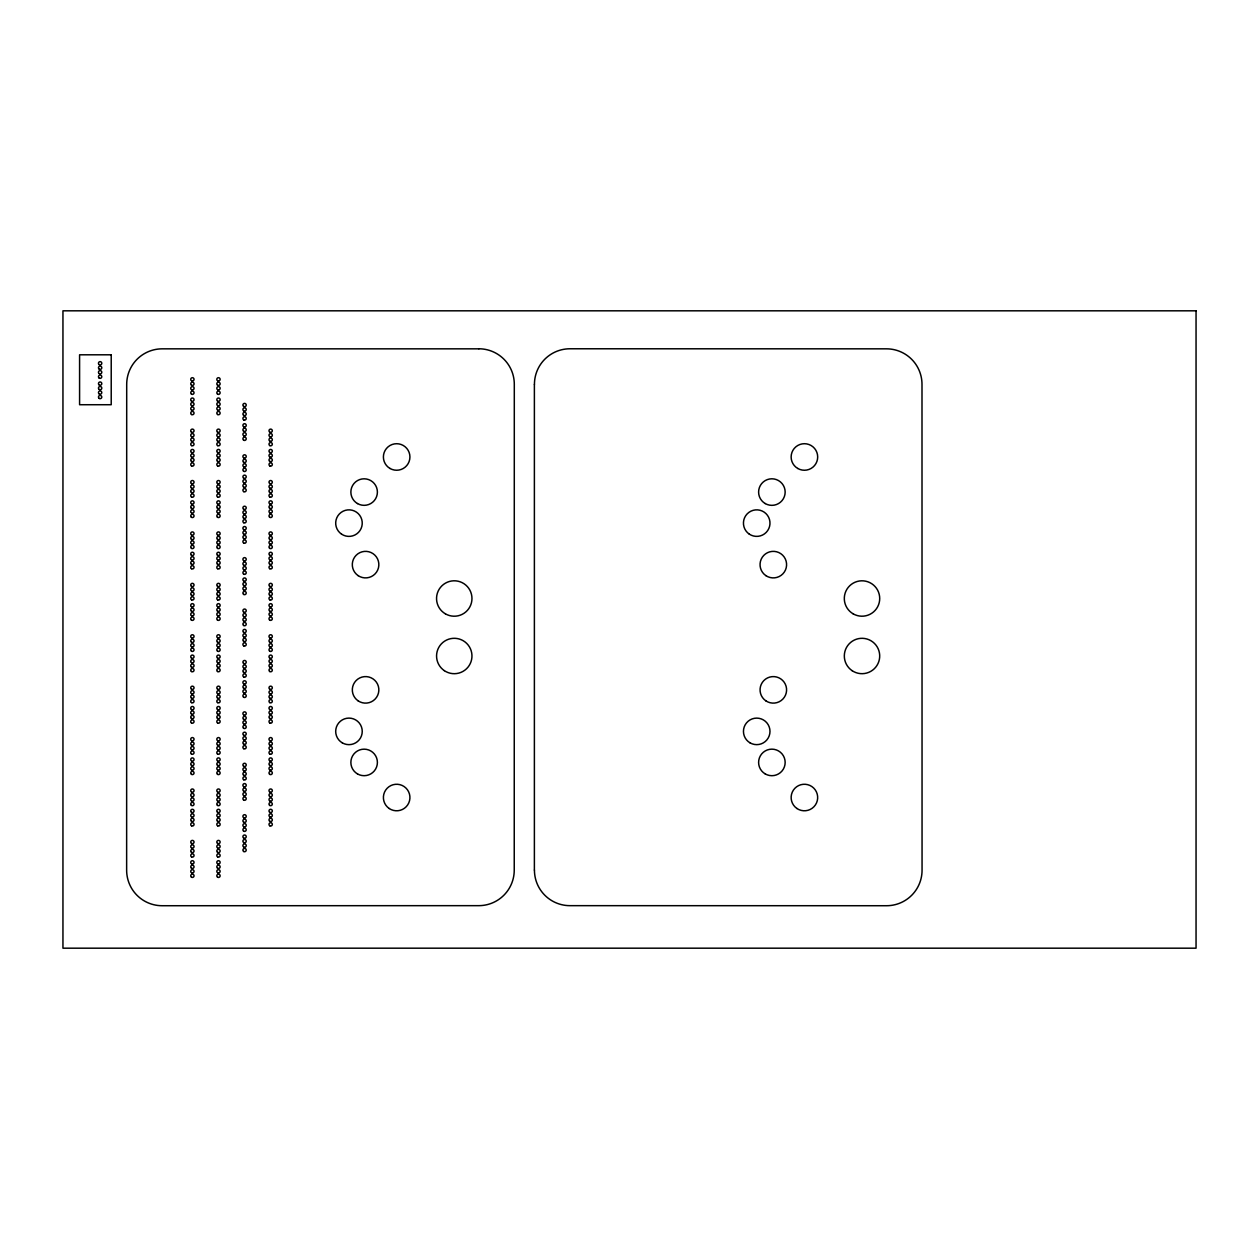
<?xml version="1.0" encoding="UTF-8"?>
<svg xmlns="http://www.w3.org/2000/svg" width="1259" height="1259" viewBox="0 0 1259 1259"><rect width="100%" height="100%" fill="white"/><g stroke="black" fill="none" stroke-linecap="round" stroke-linejoin="round"><path stroke-width="1.5" d="M534.383 384.436L534.383 870.063M534.446 384.436A35.504 35.504 0 0 1 569.792 348.774L886.651 348.837A35.504 35.504 0 0 1 921.997 384.436L922.06 870.063A35.504 35.504 0 0 1 886.651 905.725L569.792 905.662A35.504 35.504 0 0 1 534.446 870.063M1196.05 310.816L62.95 310.816L62.95 948.184L1196.05 948.184L1196.05 310.816M478.892 348.837L162.049 348.837A35.504 35.504 0 0 0 126.703 384.436L126.64 870.063A35.504 35.504 0 0 0 162.049 905.725L478.892 905.662A35.504 35.504 0 0 0 514.239 870.063L514.302 384.436A35.504 35.504 0 0 0 478.892 348.774M111.217 354.802L79.585 354.802L79.585 404.721L111.217 404.721L111.217 354.802M796.963 808.514A13.282 13.282 0 0 0 817.642 798.474A13.282 13.282 0 0 0 798.599 785.585A13.282 13.282 0 0 0 796.963 808.514M765.236 773.923A13.282 13.282 0 0 0 785.16 762.419A13.282 13.282 0 0 0 765.236 750.931A13.282 13.282 0 0 0 765.236 773.923M750.081 742.873A13.282 13.282 0 0 0 769.989 731.385A13.282 13.282 0 0 0 750.081 719.88A13.282 13.282 0 0 0 750.081 742.873M765.881 700.854A13.282 13.282 0 0 0 786.56 690.813A13.282 13.282 0 0 0 767.518 677.924A13.282 13.282 0 0 0 765.881 700.854M852.091 670.654A17.705 17.705 0 0 0 879.663 657.261A17.705 17.705 0 0 0 854.279 640.076A17.705 17.705 0 0 0 852.091 670.654M853.161 613.841A17.705 17.705 0 0 0 879.711 598.497A17.705 17.705 0 0 0 853.161 583.169A17.705 17.705 0 0 0 853.161 613.841M765.881 575.631A13.282 13.282 0 0 0 786.56 565.574A13.282 13.282 0 0 0 767.518 552.685A13.282 13.282 0 0 0 765.881 575.631M749.278 534.115A13.282 13.282 0 0 0 769.957 524.059A13.282 13.282 0 0 0 750.915 511.17A13.282 13.282 0 0 0 749.278 534.115M765.236 503.569A13.282 13.282 0 0 0 785.16 492.064A13.282 13.282 0 0 0 765.236 480.576A13.282 13.282 0 0 0 765.236 503.569M797.765 468.474A13.282 13.282 0 0 0 817.689 456.97A13.282 13.282 0 0 0 797.765 445.481A13.282 13.282 0 0 0 797.765 468.474M191.557 535.012A1.668 1.668 0 0 0 194.043 533.58A1.668 1.668 0 0 0 191.557 532.132A1.668 1.668 0 0 0 191.557 535.012M191.557 843.483A1.668 1.668 0 0 0 194.043 842.035A1.668 1.668 0 0 0 191.557 840.603A1.668 1.668 0 0 0 191.557 843.483M191.557 847.952A1.668 1.668 0 0 0 194.043 846.52A1.668 1.668 0 0 0 191.557 845.072A1.668 1.668 0 0 0 191.557 847.952M191.557 852.422A1.668 1.668 0 0 0 194.043 850.99A1.668 1.668 0 0 0 191.557 849.542A1.668 1.668 0 0 0 191.557 852.422M191.557 856.891A1.668 1.668 0 0 0 194.043 855.459A1.668 1.668 0 0 0 191.557 854.027A1.668 1.668 0 0 0 191.557 856.891M191.557 863.8A1.668 1.668 0 0 0 194.043 862.352A1.668 1.668 0 0 0 191.557 860.92A1.668 1.668 0 0 0 191.557 863.8M191.557 868.269A1.668 1.668 0 0 0 194.043 866.837A1.668 1.668 0 0 0 191.557 865.389A1.668 1.668 0 0 0 191.557 868.269M191.557 872.739A1.668 1.668 0 0 0 194.043 871.307A1.668 1.668 0 0 0 191.557 869.875A1.668 1.668 0 0 0 191.557 872.739M191.557 877.224A1.668 1.668 0 0 0 194.043 875.776A1.668 1.668 0 0 0 191.557 874.344A1.668 1.668 0 0 0 191.557 877.224M191.557 825.81A1.668 1.668 0 0 0 194.043 824.362A1.668 1.668 0 0 0 191.557 822.93A1.668 1.668 0 0 0 191.557 825.81M191.557 821.34A1.668 1.668 0 0 0 194.043 819.892A1.668 1.668 0 0 0 191.557 818.46A1.668 1.668 0 0 0 191.557 821.34M191.557 816.855A1.668 1.668 0 0 0 194.043 815.423A1.668 1.668 0 0 0 191.557 813.991A1.668 1.668 0 0 0 191.557 816.855M191.557 812.385A1.668 1.668 0 0 0 194.043 810.953A1.668 1.668 0 0 0 191.557 809.506A1.668 1.668 0 0 0 191.557 812.385M191.447 805.43A1.668 1.668 0 0 0 194.043 804.171A1.668 1.668 0 0 0 191.651 802.55A1.668 1.668 0 0 0 191.447 805.43M191.557 801.007A1.668 1.668 0 0 0 194.043 799.575A1.668 1.668 0 0 0 191.557 798.143A1.668 1.668 0 0 0 191.557 801.007M191.557 796.538A1.668 1.668 0 0 0 194.043 795.106A1.668 1.668 0 0 0 191.557 793.658A1.668 1.668 0 0 0 191.557 796.538M191.557 774.395A1.668 1.668 0 0 0 194.043 772.963A1.668 1.668 0 0 0 191.557 771.515A1.668 1.668 0 0 0 191.557 774.395M191.557 769.926A1.668 1.668 0 0 0 194.043 768.478A1.668 1.668 0 0 0 191.557 767.046A1.668 1.668 0 0 0 191.557 769.926M191.557 765.456A1.668 1.668 0 0 0 194.043 764.008A1.668 1.668 0 0 0 191.557 762.576A1.668 1.668 0 0 0 191.557 765.456M191.557 760.971A1.668 1.668 0 0 0 194.043 759.539A1.668 1.668 0 0 0 191.557 758.107A1.668 1.668 0 0 0 191.557 760.971M191.447 754.015A1.668 1.668 0 0 0 194.043 752.756A1.668 1.668 0 0 0 191.651 751.135A1.668 1.668 0 0 0 191.447 754.015M191.557 749.609A1.668 1.668 0 0 0 194.043 748.161A1.668 1.668 0 0 0 191.557 746.729A1.668 1.668 0 0 0 191.557 749.609M191.557 745.123A1.668 1.668 0 0 0 194.043 743.691A1.668 1.668 0 0 0 191.557 742.259A1.668 1.668 0 0 0 191.557 745.123M191.557 740.654A1.668 1.668 0 0 0 194.043 739.222A1.668 1.668 0 0 0 191.557 737.774A1.668 1.668 0 0 0 191.557 740.654M191.447 722.918A1.668 1.668 0 0 0 194.043 721.659A1.668 1.668 0 0 0 191.651 720.054A1.668 1.668 0 0 0 191.447 722.918M191.447 718.448A1.668 1.668 0 0 0 194.043 717.189A1.668 1.668 0 0 0 191.651 715.584A1.668 1.668 0 0 0 191.447 718.448M191.447 713.979A1.668 1.668 0 0 0 194.043 712.72A1.668 1.668 0 0 0 191.651 711.099A1.668 1.668 0 0 0 191.447 713.979M191.447 709.509A1.668 1.668 0 0 0 194.043 708.25A1.668 1.668 0 0 0 191.651 706.629A1.668 1.668 0 0 0 191.447 709.509M191.447 702.601A1.668 1.668 0 0 0 194.043 701.342A1.668 1.668 0 0 0 191.651 699.736A1.668 1.668 0 0 0 191.447 702.601M191.557 698.194A1.668 1.668 0 0 0 194.043 696.746A1.668 1.668 0 0 0 191.557 695.314A1.668 1.668 0 0 0 191.557 698.194M191.557 693.725A1.668 1.668 0 0 0 194.043 692.277A1.668 1.668 0 0 0 191.557 690.845A1.668 1.668 0 0 0 191.557 693.725M191.557 689.24A1.668 1.668 0 0 0 194.043 687.807A1.668 1.668 0 0 0 191.557 686.375A1.668 1.668 0 0 0 191.557 689.24M191.447 671.503A1.668 1.668 0 0 0 194.043 670.26A1.668 1.668 0 0 0 191.651 668.639A1.668 1.668 0 0 0 191.447 671.503M191.447 667.034A1.668 1.668 0 0 0 194.043 665.775A1.668 1.668 0 0 0 191.651 664.17A1.668 1.668 0 0 0 191.447 667.034M191.447 662.564A1.668 1.668 0 0 0 194.043 661.305A1.668 1.668 0 0 0 191.651 659.7A1.668 1.668 0 0 0 191.447 662.564M191.557 658.158A1.668 1.668 0 0 0 194.043 656.71A1.668 1.668 0 0 0 191.557 655.278A1.668 1.668 0 0 0 191.557 658.158M191.557 651.249A1.668 1.668 0 0 0 194.043 649.817A1.668 1.668 0 0 0 191.557 648.369A1.668 1.668 0 0 0 191.557 651.249M191.557 646.78A1.668 1.668 0 0 0 194.043 645.348A1.668 1.668 0 0 0 191.557 643.9A1.668 1.668 0 0 0 191.557 646.78M191.557 642.31A1.668 1.668 0 0 0 194.043 640.862A1.668 1.668 0 0 0 191.557 639.43A1.668 1.668 0 0 0 191.557 642.31M191.557 637.841A1.668 1.668 0 0 0 194.043 636.393A1.668 1.668 0 0 0 191.557 634.961A1.668 1.668 0 0 0 191.557 637.841M191.447 620.105A1.668 1.668 0 0 0 194.043 618.846A1.668 1.668 0 0 0 191.651 617.225A1.668 1.668 0 0 0 191.447 620.105M191.447 615.62A1.668 1.668 0 0 0 194.043 614.376A1.668 1.668 0 0 0 191.651 612.755A1.668 1.668 0 0 0 191.447 615.62M191.447 611.15A1.668 1.668 0 0 0 194.043 609.891A1.668 1.668 0 0 0 191.651 608.286A1.668 1.668 0 0 0 191.447 611.15M191.447 606.681A1.668 1.668 0 0 0 194.043 605.422A1.668 1.668 0 0 0 191.651 603.816A1.668 1.668 0 0 0 191.447 606.681M191.557 599.851A1.668 1.668 0 0 0 194.043 598.403A1.668 1.668 0 0 0 191.557 596.971A1.668 1.668 0 0 0 191.557 599.851M191.557 595.365A1.668 1.668 0 0 0 194.043 593.933A1.668 1.668 0 0 0 191.557 592.485A1.668 1.668 0 0 0 191.557 595.365M191.557 590.896A1.668 1.668 0 0 0 194.043 589.464A1.668 1.668 0 0 0 191.557 588.016A1.668 1.668 0 0 0 191.557 590.896M191.557 586.426A1.668 1.668 0 0 0 194.043 584.979A1.668 1.668 0 0 0 191.557 583.547A1.668 1.668 0 0 0 191.557 586.426M191.447 568.69A1.668 1.668 0 0 0 194.043 567.431A1.668 1.668 0 0 0 191.651 565.826A1.668 1.668 0 0 0 191.447 568.69M191.447 564.221A1.668 1.668 0 0 0 194.043 562.962A1.668 1.668 0 0 0 191.651 561.341A1.668 1.668 0 0 0 191.447 564.221M191.447 559.751A1.668 1.668 0 0 0 194.043 558.492A1.668 1.668 0 0 0 191.651 556.871A1.668 1.668 0 0 0 191.447 559.751M191.557 548.436A1.668 1.668 0 0 0 194.043 546.988A1.668 1.668 0 0 0 191.557 545.556A1.668 1.668 0 0 0 191.557 548.436M191.557 539.481A1.668 1.668 0 0 0 194.043 538.049A1.668 1.668 0 0 0 191.557 536.602A1.668 1.668 0 0 0 191.557 539.481M191.447 517.276A1.668 1.668 0 0 0 194.043 516.017A1.668 1.668 0 0 0 191.651 514.412A1.668 1.668 0 0 0 191.447 517.276M191.447 512.806A1.668 1.668 0 0 0 194.043 511.547A1.668 1.668 0 0 0 191.651 509.942A1.668 1.668 0 0 0 191.447 512.806M191.447 508.337A1.668 1.668 0 0 0 194.043 507.078A1.668 1.668 0 0 0 191.651 505.457A1.668 1.668 0 0 0 191.447 508.337M191.557 503.93A1.668 1.668 0 0 0 194.043 502.483A1.668 1.668 0 0 0 191.557 501.051A1.668 1.668 0 0 0 191.557 503.93M191.557 497.022A1.668 1.668 0 0 0 194.043 495.59A1.668 1.668 0 0 0 191.557 494.142A1.668 1.668 0 0 0 191.557 497.022M191.447 492.489A1.668 1.668 0 0 0 194.043 491.23A1.668 1.668 0 0 0 191.651 489.609A1.668 1.668 0 0 0 191.447 492.489M191.447 488.02A1.668 1.668 0 0 0 194.043 486.761A1.668 1.668 0 0 0 191.651 485.14A1.668 1.668 0 0 0 191.447 488.02M191.447 483.535A1.668 1.668 0 0 0 194.043 482.276A1.668 1.668 0 0 0 191.651 480.67A1.668 1.668 0 0 0 191.447 483.535M191.557 465.924A1.668 1.668 0 0 0 194.043 464.492A1.668 1.668 0 0 0 191.557 463.06A1.668 1.668 0 0 0 191.557 465.924M191.557 461.455A1.668 1.668 0 0 0 194.043 460.023A1.668 1.668 0 0 0 191.557 458.575A1.668 1.668 0 0 0 191.557 461.455M191.557 456.986A1.668 1.668 0 0 0 194.043 455.553A1.668 1.668 0 0 0 191.557 454.106A1.668 1.668 0 0 0 191.557 456.986M191.557 452.516A1.668 1.668 0 0 0 194.043 451.068A1.668 1.668 0 0 0 191.557 449.636A1.668 1.668 0 0 0 191.557 452.516M191.557 445.607A1.668 1.668 0 0 0 194.043 444.175A1.668 1.668 0 0 0 191.557 442.727A1.668 1.668 0 0 0 191.557 445.607M191.557 441.138A1.668 1.668 0 0 0 194.043 439.706A1.668 1.668 0 0 0 191.557 438.258A1.668 1.668 0 0 0 191.557 441.138M191.557 436.668A1.668 1.668 0 0 0 194.043 435.221A1.668 1.668 0 0 0 191.557 433.788A1.668 1.668 0 0 0 191.557 436.668M191.447 432.136A1.668 1.668 0 0 0 194.043 430.877A1.668 1.668 0 0 0 191.651 429.256A1.668 1.668 0 0 0 191.447 432.136M191.557 414.526A1.668 1.668 0 0 0 194.043 413.078A1.668 1.668 0 0 0 191.557 411.646A1.668 1.668 0 0 0 191.557 414.526M191.557 410.041A1.668 1.668 0 0 0 194.043 408.608A1.668 1.668 0 0 0 191.557 407.176A1.668 1.668 0 0 0 191.557 410.041M191.557 405.571A1.668 1.668 0 0 0 194.043 404.139A1.668 1.668 0 0 0 191.557 402.691A1.668 1.668 0 0 0 191.557 405.571M191.447 401.039A1.668 1.668 0 0 0 194.043 399.78A1.668 1.668 0 0 0 191.651 398.174A1.668 1.668 0 0 0 191.447 401.039M191.557 394.193A1.668 1.668 0 0 0 194.043 392.761A1.668 1.668 0 0 0 191.557 391.329A1.668 1.668 0 0 0 191.557 394.193M191.557 389.723A1.668 1.668 0 0 0 194.043 388.291A1.668 1.668 0 0 0 191.557 386.843A1.668 1.668 0 0 0 191.557 389.723M191.557 385.254A1.668 1.668 0 0 0 194.043 383.822A1.668 1.668 0 0 0 191.557 382.374A1.668 1.668 0 0 0 191.557 385.254M191.557 380.785A1.668 1.668 0 0 0 194.043 379.337A1.668 1.668 0 0 0 191.557 377.905A1.668 1.668 0 0 0 191.557 380.785M191.557 792.068A1.668 1.668 0 0 0 194.043 790.636A1.668 1.668 0 0 0 191.557 789.188A1.668 1.668 0 0 0 191.557 792.068M191.447 555.266A1.668 1.668 0 0 0 194.043 554.007A1.668 1.668 0 0 0 191.651 552.402A1.668 1.668 0 0 0 191.447 555.266M191.557 543.967A1.668 1.668 0 0 0 194.043 542.519A1.668 1.668 0 0 0 191.557 541.087A1.668 1.668 0 0 0 191.557 543.967M243.727 415.439A1.668 1.668 0 0 0 246.229 413.991A1.668 1.668 0 0 0 243.727 412.559A1.668 1.668 0 0 0 243.727 415.439M217.634 535.012A1.668 1.668 0 0 0 220.136 533.58A1.668 1.668 0 0 0 217.634 532.132A1.668 1.668 0 0 0 217.634 535.012M217.634 543.967A1.668 1.668 0 0 0 220.136 542.519A1.668 1.668 0 0 0 217.634 541.087A1.668 1.668 0 0 0 217.634 543.967M217.539 555.266A1.668 1.668 0 0 0 220.136 554.007A1.668 1.668 0 0 0 217.744 552.402A1.668 1.668 0 0 0 217.539 555.266M217.634 792.068A1.668 1.668 0 0 0 220.136 790.636A1.668 1.668 0 0 0 217.634 789.188A1.668 1.668 0 0 0 217.634 792.068M269.819 792.068A1.668 1.668 0 0 0 272.322 790.636A1.668 1.668 0 0 0 269.819 789.188A1.668 1.668 0 0 0 269.819 792.068M269.819 796.538A1.668 1.668 0 0 0 272.322 795.106A1.668 1.668 0 0 0 269.819 793.658A1.668 1.668 0 0 0 269.819 796.538M269.819 801.007A1.668 1.668 0 0 0 272.322 799.575A1.668 1.668 0 0 0 269.819 798.143A1.668 1.668 0 0 0 269.819 801.007M269.725 805.43A1.668 1.668 0 0 0 272.306 804.171A1.668 1.668 0 0 0 269.93 802.55A1.668 1.668 0 0 0 269.725 805.43M269.819 812.385A1.668 1.668 0 0 0 272.322 810.953A1.668 1.668 0 0 0 269.819 809.506A1.668 1.668 0 0 0 269.819 812.385M269.819 816.855A1.668 1.668 0 0 0 272.322 815.423A1.668 1.668 0 0 0 269.819 813.991A1.668 1.668 0 0 0 269.819 816.855M269.819 821.34A1.668 1.668 0 0 0 272.322 819.892A1.668 1.668 0 0 0 269.819 818.46A1.668 1.668 0 0 0 269.819 821.34M269.819 825.81A1.668 1.668 0 0 0 272.322 824.362A1.668 1.668 0 0 0 269.819 822.93A1.668 1.668 0 0 0 269.819 825.81M269.819 740.654A1.668 1.668 0 0 0 272.322 739.222A1.668 1.668 0 0 0 269.819 737.774A1.668 1.668 0 0 0 269.819 740.654M269.819 745.123A1.668 1.668 0 0 0 272.322 743.691A1.668 1.668 0 0 0 269.819 742.259A1.668 1.668 0 0 0 269.819 745.123M269.819 749.609A1.668 1.668 0 0 0 272.322 748.161A1.668 1.668 0 0 0 269.819 746.729A1.668 1.668 0 0 0 269.819 749.609M269.725 754.015A1.668 1.668 0 0 0 272.306 752.756A1.668 1.668 0 0 0 269.93 751.135A1.668 1.668 0 0 0 269.725 754.015M269.819 760.971A1.668 1.668 0 0 0 272.322 759.539A1.668 1.668 0 0 0 269.819 758.107A1.668 1.668 0 0 0 269.819 760.971M269.819 765.456A1.668 1.668 0 0 0 272.322 764.008A1.668 1.668 0 0 0 269.819 762.576A1.668 1.668 0 0 0 269.819 765.456M269.819 769.926A1.668 1.668 0 0 0 272.322 768.478A1.668 1.668 0 0 0 269.819 767.046A1.668 1.668 0 0 0 269.819 769.926M269.819 774.395A1.668 1.668 0 0 0 272.322 772.963A1.668 1.668 0 0 0 269.819 771.515A1.668 1.668 0 0 0 269.819 774.395M269.819 689.24A1.668 1.668 0 0 0 272.322 687.807A1.668 1.668 0 0 0 269.819 686.375A1.668 1.668 0 0 0 269.819 689.24M269.819 693.725A1.668 1.668 0 0 0 272.322 692.277A1.668 1.668 0 0 0 269.819 690.845A1.668 1.668 0 0 0 269.819 693.725M269.819 698.194A1.668 1.668 0 0 0 272.322 696.746A1.668 1.668 0 0 0 269.819 695.314A1.668 1.668 0 0 0 269.819 698.194M269.725 702.601A1.668 1.668 0 0 0 272.306 701.342A1.668 1.668 0 0 0 269.93 699.736A1.668 1.668 0 0 0 269.725 702.601M269.819 709.572A1.668 1.668 0 0 0 272.322 708.125A1.668 1.668 0 0 0 269.819 706.692A1.668 1.668 0 0 0 269.819 709.572M269.725 713.979A1.668 1.668 0 0 0 272.306 712.72A1.668 1.668 0 0 0 269.93 711.099A1.668 1.668 0 0 0 269.725 713.979M269.725 718.448A1.668 1.668 0 0 0 272.306 717.189A1.668 1.668 0 0 0 269.93 715.584A1.668 1.668 0 0 0 269.725 718.448M269.725 722.918A1.668 1.668 0 0 0 272.306 721.659A1.668 1.668 0 0 0 269.93 720.054A1.668 1.668 0 0 0 269.725 722.918M269.819 637.841A1.668 1.668 0 0 0 272.322 636.393A1.668 1.668 0 0 0 269.819 634.961A1.668 1.668 0 0 0 269.819 637.841M269.819 642.31A1.668 1.668 0 0 0 272.322 640.862A1.668 1.668 0 0 0 269.819 639.43A1.668 1.668 0 0 0 269.819 642.31M269.819 646.78A1.668 1.668 0 0 0 272.322 645.348A1.668 1.668 0 0 0 269.819 643.9A1.668 1.668 0 0 0 269.819 646.78M269.725 651.186A1.668 1.668 0 0 0 272.306 649.927A1.668 1.668 0 0 0 269.93 648.322A1.668 1.668 0 0 0 269.725 651.186M269.725 658.095A1.668 1.668 0 0 0 272.306 656.836A1.668 1.668 0 0 0 269.93 655.215A1.668 1.668 0 0 0 269.725 658.095M269.725 662.564A1.668 1.668 0 0 0 272.306 661.305A1.668 1.668 0 0 0 269.93 659.7A1.668 1.668 0 0 0 269.725 662.564M269.725 667.034A1.668 1.668 0 0 0 272.306 665.775A1.668 1.668 0 0 0 269.93 664.17A1.668 1.668 0 0 0 269.725 667.034M269.725 671.503A1.668 1.668 0 0 0 272.306 670.26A1.668 1.668 0 0 0 269.93 668.639A1.668 1.668 0 0 0 269.725 671.503M269.819 586.426A1.668 1.668 0 0 0 272.322 584.979A1.668 1.668 0 0 0 269.819 583.547A1.668 1.668 0 0 0 269.819 586.426M269.819 590.896A1.668 1.668 0 0 0 272.322 589.464A1.668 1.668 0 0 0 269.819 588.016A1.668 1.668 0 0 0 269.819 590.896M269.819 595.365A1.668 1.668 0 0 0 272.322 593.933A1.668 1.668 0 0 0 269.819 592.485A1.668 1.668 0 0 0 269.819 595.365M269.819 599.851A1.668 1.668 0 0 0 272.322 598.403A1.668 1.668 0 0 0 269.819 596.971A1.668 1.668 0 0 0 269.819 599.851M269.725 606.681A1.668 1.668 0 0 0 272.306 605.422A1.668 1.668 0 0 0 269.93 603.816A1.668 1.668 0 0 0 269.725 606.681M269.725 611.15A1.668 1.668 0 0 0 272.306 609.891A1.668 1.668 0 0 0 269.93 608.286A1.668 1.668 0 0 0 269.725 611.15M269.725 615.62A1.668 1.668 0 0 0 272.306 614.376A1.668 1.668 0 0 0 269.93 612.755A1.668 1.668 0 0 0 269.725 615.62M269.725 620.105A1.668 1.668 0 0 0 272.306 618.846A1.668 1.668 0 0 0 269.93 617.225A1.668 1.668 0 0 0 269.725 620.105M269.819 535.012A1.668 1.668 0 0 0 272.322 533.58A1.668 1.668 0 0 0 269.819 532.132A1.668 1.668 0 0 0 269.819 535.012M269.819 539.481A1.668 1.668 0 0 0 272.322 538.049A1.668 1.668 0 0 0 269.819 536.602A1.668 1.668 0 0 0 269.819 539.481M269.819 543.967A1.668 1.668 0 0 0 272.322 542.519A1.668 1.668 0 0 0 269.819 541.087A1.668 1.668 0 0 0 269.819 543.967M269.819 548.436A1.668 1.668 0 0 0 272.322 546.988A1.668 1.668 0 0 0 269.819 545.556A1.668 1.668 0 0 0 269.819 548.436M269.725 555.266A1.668 1.668 0 0 0 272.306 554.007A1.668 1.668 0 0 0 269.93 552.402A1.668 1.668 0 0 0 269.725 555.266M269.725 559.751A1.668 1.668 0 0 0 272.306 558.492A1.668 1.668 0 0 0 269.93 556.871A1.668 1.668 0 0 0 269.725 559.751M269.725 564.221A1.668 1.668 0 0 0 272.306 562.962A1.668 1.668 0 0 0 269.93 561.341A1.668 1.668 0 0 0 269.725 564.221M269.725 568.69A1.668 1.668 0 0 0 272.306 567.431A1.668 1.668 0 0 0 269.93 565.826A1.668 1.668 0 0 0 269.725 568.69M269.725 483.535A1.668 1.668 0 0 0 272.306 482.276A1.668 1.668 0 0 0 269.93 480.67A1.668 1.668 0 0 0 269.725 483.535M269.725 488.02A1.668 1.668 0 0 0 272.306 486.761A1.668 1.668 0 0 0 269.93 485.14A1.668 1.668 0 0 0 269.725 488.02M269.725 492.489A1.668 1.668 0 0 0 272.306 491.23A1.668 1.668 0 0 0 269.93 489.609A1.668 1.668 0 0 0 269.725 492.489M269.819 497.022A1.668 1.668 0 0 0 272.322 495.59A1.668 1.668 0 0 0 269.819 494.142A1.668 1.668 0 0 0 269.819 497.022M269.819 503.93A1.668 1.668 0 0 0 272.322 502.483A1.668 1.668 0 0 0 269.819 501.051A1.668 1.668 0 0 0 269.819 503.93M269.725 508.337A1.668 1.668 0 0 0 272.306 507.078A1.668 1.668 0 0 0 269.93 505.457A1.668 1.668 0 0 0 269.725 508.337M269.725 512.806A1.668 1.668 0 0 0 272.306 511.547A1.668 1.668 0 0 0 269.93 509.942A1.668 1.668 0 0 0 269.725 512.806M269.725 517.276A1.668 1.668 0 0 0 272.306 516.017A1.668 1.668 0 0 0 269.93 514.412A1.668 1.668 0 0 0 269.725 517.276M269.725 432.136A1.668 1.668 0 0 0 272.306 430.877A1.668 1.668 0 0 0 269.93 429.256A1.668 1.668 0 0 0 269.725 432.136M269.819 436.668A1.668 1.668 0 0 0 272.322 435.221A1.668 1.668 0 0 0 269.819 433.788A1.668 1.668 0 0 0 269.819 436.668M269.819 441.138A1.668 1.668 0 0 0 272.322 439.706A1.668 1.668 0 0 0 269.819 438.258A1.668 1.668 0 0 0 269.819 441.138M269.819 445.607A1.668 1.668 0 0 0 272.322 444.175A1.668 1.668 0 0 0 269.819 442.727A1.668 1.668 0 0 0 269.819 445.607M269.819 452.516A1.668 1.668 0 0 0 272.322 451.068A1.668 1.668 0 0 0 269.819 449.636A1.668 1.668 0 0 0 269.819 452.516M269.819 456.986A1.668 1.668 0 0 0 272.322 455.553A1.668 1.668 0 0 0 269.819 454.106A1.668 1.668 0 0 0 269.819 456.986M269.819 461.455A1.668 1.668 0 0 0 272.322 460.023A1.668 1.668 0 0 0 269.819 458.575A1.668 1.668 0 0 0 269.819 461.455M269.819 465.924A1.668 1.668 0 0 0 272.322 464.492A1.668 1.668 0 0 0 269.819 463.06A1.668 1.668 0 0 0 269.819 465.924M243.727 406.484A1.668 1.668 0 0 0 246.229 405.052A1.668 1.668 0 0 0 243.727 403.604A1.668 1.668 0 0 0 243.727 406.484M243.727 410.953A1.668 1.668 0 0 0 246.229 409.521A1.668 1.668 0 0 0 243.727 408.089A1.668 1.668 0 0 0 243.727 410.953M243.727 419.908A1.668 1.668 0 0 0 246.229 418.46A1.668 1.668 0 0 0 243.727 417.028A1.668 1.668 0 0 0 243.727 419.908M243.632 426.738A1.668 1.668 0 0 0 246.229 425.479A1.668 1.668 0 0 0 243.837 423.874A1.668 1.668 0 0 0 243.632 426.738M243.632 431.223A1.668 1.668 0 0 0 246.229 429.964A1.668 1.668 0 0 0 243.837 428.343A1.668 1.668 0 0 0 243.632 431.223M243.727 435.756A1.668 1.668 0 0 0 246.229 434.308A1.668 1.668 0 0 0 243.727 432.876A1.668 1.668 0 0 0 243.727 435.756M243.727 440.225A1.668 1.668 0 0 0 246.229 438.793A1.668 1.668 0 0 0 243.727 437.345A1.668 1.668 0 0 0 243.727 440.225M243.727 457.898A1.668 1.668 0 0 0 246.229 456.466A1.668 1.668 0 0 0 243.727 455.018A1.668 1.668 0 0 0 243.727 457.898M243.727 462.368A1.668 1.668 0 0 0 246.229 460.936A1.668 1.668 0 0 0 243.727 459.488A1.668 1.668 0 0 0 243.727 462.368M243.727 466.837A1.668 1.668 0 0 0 246.229 465.405A1.668 1.668 0 0 0 243.727 463.973A1.668 1.668 0 0 0 243.727 466.837M243.727 471.322A1.668 1.668 0 0 0 246.229 469.875A1.668 1.668 0 0 0 243.727 468.442A1.668 1.668 0 0 0 243.727 471.322M243.632 478.152A1.668 1.668 0 0 0 246.229 476.893A1.668 1.668 0 0 0 243.837 475.288A1.668 1.668 0 0 0 243.632 478.152M243.727 482.685A1.668 1.668 0 0 0 246.229 481.253A1.668 1.668 0 0 0 243.727 479.805A1.668 1.668 0 0 0 243.727 482.685M243.727 487.17A1.668 1.668 0 0 0 246.229 485.722A1.668 1.668 0 0 0 243.727 484.29A1.668 1.668 0 0 0 243.727 487.17M243.727 491.639A1.668 1.668 0 0 0 246.229 490.192A1.668 1.668 0 0 0 243.727 488.76A1.668 1.668 0 0 0 243.727 491.639M243.632 509.25A1.668 1.668 0 0 0 246.229 507.991A1.668 1.668 0 0 0 243.837 506.37A1.668 1.668 0 0 0 243.632 509.25M243.632 513.719A1.668 1.668 0 0 0 246.229 512.46A1.668 1.668 0 0 0 243.837 510.855A1.668 1.668 0 0 0 243.632 513.719M243.632 518.189A1.668 1.668 0 0 0 246.229 516.93A1.668 1.668 0 0 0 243.837 515.324A1.668 1.668 0 0 0 243.632 518.189M243.727 522.721A1.668 1.668 0 0 0 246.229 521.289A1.668 1.668 0 0 0 243.727 519.857A1.668 1.668 0 0 0 243.727 522.721M243.727 529.63A1.668 1.668 0 0 0 246.229 528.182A1.668 1.668 0 0 0 243.727 526.75A1.668 1.668 0 0 0 243.727 529.63M243.727 534.099A1.668 1.668 0 0 0 246.229 532.667A1.668 1.668 0 0 0 243.727 531.219A1.668 1.668 0 0 0 243.727 534.099M243.727 538.569A1.668 1.668 0 0 0 246.229 537.137A1.668 1.668 0 0 0 243.727 535.689A1.668 1.668 0 0 0 243.727 538.569M243.727 543.054A1.668 1.668 0 0 0 246.229 541.606A1.668 1.668 0 0 0 243.727 540.174A1.668 1.668 0 0 0 243.727 543.054M243.632 560.648A1.668 1.668 0 0 0 246.229 559.405A1.668 1.668 0 0 0 243.837 557.784A1.668 1.668 0 0 0 243.632 560.648M243.632 565.134A1.668 1.668 0 0 0 246.229 563.875A1.668 1.668 0 0 0 243.837 562.254A1.668 1.668 0 0 0 243.632 565.134M243.632 569.603A1.668 1.668 0 0 0 246.229 568.344A1.668 1.668 0 0 0 243.837 566.739A1.668 1.668 0 0 0 243.632 569.603M243.632 574.073A1.668 1.668 0 0 0 246.229 572.814A1.668 1.668 0 0 0 243.837 571.208A1.668 1.668 0 0 0 243.632 574.073M243.727 581.044A1.668 1.668 0 0 0 246.229 579.596A1.668 1.668 0 0 0 243.727 578.164A1.668 1.668 0 0 0 243.727 581.044M243.727 585.514A1.668 1.668 0 0 0 246.229 584.066A1.668 1.668 0 0 0 243.727 582.634A1.668 1.668 0 0 0 243.727 585.514M243.727 589.983A1.668 1.668 0 0 0 246.229 588.551A1.668 1.668 0 0 0 243.727 587.103A1.668 1.668 0 0 0 243.727 589.983M243.727 594.453A1.668 1.668 0 0 0 246.229 593.02A1.668 1.668 0 0 0 243.727 591.573A1.668 1.668 0 0 0 243.727 594.453M243.632 612.063A1.668 1.668 0 0 0 246.229 610.804A1.668 1.668 0 0 0 243.837 609.199A1.668 1.668 0 0 0 243.632 612.063M243.632 616.532A1.668 1.668 0 0 0 246.229 615.289A1.668 1.668 0 0 0 243.837 613.668A1.668 1.668 0 0 0 243.632 616.532M243.632 621.017A1.668 1.668 0 0 0 246.229 619.758A1.668 1.668 0 0 0 243.837 618.138A1.668 1.668 0 0 0 243.632 621.017M243.632 625.487A1.668 1.668 0 0 0 246.229 624.228A1.668 1.668 0 0 0 243.837 622.623A1.668 1.668 0 0 0 243.632 625.487M243.727 632.443A1.668 1.668 0 0 0 246.229 631.011A1.668 1.668 0 0 0 243.727 629.579A1.668 1.668 0 0 0 243.727 632.443M243.727 636.928A1.668 1.668 0 0 0 246.229 635.48A1.668 1.668 0 0 0 243.727 634.048A1.668 1.668 0 0 0 243.727 636.928M243.727 641.398A1.668 1.668 0 0 0 246.229 639.95A1.668 1.668 0 0 0 243.727 638.518A1.668 1.668 0 0 0 243.727 641.398M243.727 645.867A1.668 1.668 0 0 0 246.229 644.435A1.668 1.668 0 0 0 243.727 642.987A1.668 1.668 0 0 0 243.727 645.867M243.632 663.477A1.668 1.668 0 0 0 246.229 662.218A1.668 1.668 0 0 0 243.837 660.613A1.668 1.668 0 0 0 243.632 663.477M243.632 667.947A1.668 1.668 0 0 0 246.229 666.688A1.668 1.668 0 0 0 243.837 665.082A1.668 1.668 0 0 0 243.632 667.947M243.632 672.416A1.668 1.668 0 0 0 246.229 671.173A1.668 1.668 0 0 0 243.837 669.552A1.668 1.668 0 0 0 243.632 672.416M243.632 676.901A1.668 1.668 0 0 0 246.229 675.642A1.668 1.668 0 0 0 243.837 674.021A1.668 1.668 0 0 0 243.632 676.901M243.727 683.857A1.668 1.668 0 0 0 246.229 682.425A1.668 1.668 0 0 0 243.727 680.977A1.668 1.668 0 0 0 243.727 683.857M243.727 688.327A1.668 1.668 0 0 0 246.229 686.895A1.668 1.668 0 0 0 243.727 685.463A1.668 1.668 0 0 0 243.727 688.327M243.632 692.749A1.668 1.668 0 0 0 246.229 691.49A1.668 1.668 0 0 0 243.837 689.869A1.668 1.668 0 0 0 243.632 692.749M243.632 697.218A1.668 1.668 0 0 0 246.229 695.959A1.668 1.668 0 0 0 243.837 694.338A1.668 1.668 0 0 0 243.632 697.218M243.727 714.955A1.668 1.668 0 0 0 246.229 713.507A1.668 1.668 0 0 0 243.727 712.075A1.668 1.668 0 0 0 243.727 714.955M243.632 719.361A1.668 1.668 0 0 0 246.229 718.102A1.668 1.668 0 0 0 243.837 716.497A1.668 1.668 0 0 0 243.632 719.361M243.632 723.831A1.668 1.668 0 0 0 246.229 722.572A1.668 1.668 0 0 0 243.837 720.966A1.668 1.668 0 0 0 243.632 723.831M243.632 728.3A1.668 1.668 0 0 0 246.229 727.057A1.668 1.668 0 0 0 243.837 725.436A1.668 1.668 0 0 0 243.632 728.3M243.727 735.272A1.668 1.668 0 0 0 246.229 733.84A1.668 1.668 0 0 0 243.727 732.392A1.668 1.668 0 0 0 243.727 735.272M243.727 739.741A1.668 1.668 0 0 0 246.229 738.309A1.668 1.668 0 0 0 243.727 736.861A1.668 1.668 0 0 0 243.727 739.741M243.727 744.211A1.668 1.668 0 0 0 246.229 742.779A1.668 1.668 0 0 0 243.727 741.346A1.668 1.668 0 0 0 243.727 744.211M243.727 748.696A1.668 1.668 0 0 0 246.229 747.248A1.668 1.668 0 0 0 243.727 745.816A1.668 1.668 0 0 0 243.727 748.696M243.727 766.369A1.668 1.668 0 0 0 246.229 764.921A1.668 1.668 0 0 0 243.727 763.489A1.668 1.668 0 0 0 243.727 766.369M243.727 770.838A1.668 1.668 0 0 0 246.229 769.391A1.668 1.668 0 0 0 243.727 767.959A1.668 1.668 0 0 0 243.727 770.838M243.727 775.308A1.668 1.668 0 0 0 246.229 773.876A1.668 1.668 0 0 0 243.727 772.428A1.668 1.668 0 0 0 243.727 775.308M243.632 779.714A1.668 1.668 0 0 0 246.229 778.455A1.668 1.668 0 0 0 243.837 776.85A1.668 1.668 0 0 0 243.632 779.714M243.727 786.686A1.668 1.668 0 0 0 246.229 785.238A1.668 1.668 0 0 0 243.727 783.806A1.668 1.668 0 0 0 243.727 786.686M243.727 791.156A1.668 1.668 0 0 0 246.229 789.723A1.668 1.668 0 0 0 243.727 788.276A1.668 1.668 0 0 0 243.727 791.156M243.727 795.625A1.668 1.668 0 0 0 246.229 794.193A1.668 1.668 0 0 0 243.727 792.745A1.668 1.668 0 0 0 243.727 795.625M243.727 800.094A1.668 1.668 0 0 0 246.229 798.662A1.668 1.668 0 0 0 243.727 797.23A1.668 1.668 0 0 0 243.727 800.094M243.727 817.768A1.668 1.668 0 0 0 246.229 816.336A1.668 1.668 0 0 0 243.727 814.903A1.668 1.668 0 0 0 243.727 817.768M243.727 822.253A1.668 1.668 0 0 0 246.229 820.805A1.668 1.668 0 0 0 243.727 819.373A1.668 1.668 0 0 0 243.727 822.253M243.727 826.722A1.668 1.668 0 0 0 246.229 825.274A1.668 1.668 0 0 0 243.727 823.842A1.668 1.668 0 0 0 243.727 826.722M243.632 831.129A1.668 1.668 0 0 0 246.229 829.87A1.668 1.668 0 0 0 243.837 828.265A1.668 1.668 0 0 0 243.632 831.129M243.727 838.101A1.668 1.668 0 0 0 246.229 836.653A1.668 1.668 0 0 0 243.727 835.221A1.668 1.668 0 0 0 243.727 838.101M243.727 842.57A1.668 1.668 0 0 0 246.229 841.122A1.668 1.668 0 0 0 243.727 839.69A1.668 1.668 0 0 0 243.727 842.57M243.727 847.039A1.668 1.668 0 0 0 246.229 845.607A1.668 1.668 0 0 0 243.727 844.159A1.668 1.668 0 0 0 243.727 847.039M243.727 851.509A1.668 1.668 0 0 0 246.229 850.077A1.668 1.668 0 0 0 243.727 848.629A1.668 1.668 0 0 0 243.727 851.509M217.634 380.785A1.668 1.668 0 0 0 220.136 379.337A1.668 1.668 0 0 0 217.634 377.905A1.668 1.668 0 0 0 217.634 380.785M217.634 385.254A1.668 1.668 0 0 0 220.136 383.822A1.668 1.668 0 0 0 217.634 382.374A1.668 1.668 0 0 0 217.634 385.254M217.634 389.723A1.668 1.668 0 0 0 220.136 388.291A1.668 1.668 0 0 0 217.634 386.843A1.668 1.668 0 0 0 217.634 389.723M217.634 394.193A1.668 1.668 0 0 0 220.136 392.761A1.668 1.668 0 0 0 217.634 391.329A1.668 1.668 0 0 0 217.634 394.193M217.539 401.039A1.668 1.668 0 0 0 220.136 399.78A1.668 1.668 0 0 0 217.744 398.174A1.668 1.668 0 0 0 217.539 401.039M217.634 405.571A1.668 1.668 0 0 0 220.136 404.139A1.668 1.668 0 0 0 217.634 402.691A1.668 1.668 0 0 0 217.634 405.571M217.634 410.041A1.668 1.668 0 0 0 220.136 408.608A1.668 1.668 0 0 0 217.634 407.176A1.668 1.668 0 0 0 217.634 410.041M217.634 414.526A1.668 1.668 0 0 0 220.136 413.078A1.668 1.668 0 0 0 217.634 411.646A1.668 1.668 0 0 0 217.634 414.526M217.539 432.136A1.668 1.668 0 0 0 220.136 430.877A1.668 1.668 0 0 0 217.744 429.256A1.668 1.668 0 0 0 217.539 432.136M217.634 436.668A1.668 1.668 0 0 0 220.136 435.221A1.668 1.668 0 0 0 217.634 433.788A1.668 1.668 0 0 0 217.634 436.668M217.634 441.138A1.668 1.668 0 0 0 220.136 439.706A1.668 1.668 0 0 0 217.634 438.258A1.668 1.668 0 0 0 217.634 441.138M217.634 445.607A1.668 1.668 0 0 0 220.136 444.175A1.668 1.668 0 0 0 217.634 442.727A1.668 1.668 0 0 0 217.634 445.607M217.634 452.516A1.668 1.668 0 0 0 220.136 451.068A1.668 1.668 0 0 0 217.634 449.636A1.668 1.668 0 0 0 217.634 452.516M217.634 456.986A1.668 1.668 0 0 0 220.136 455.553A1.668 1.668 0 0 0 217.634 454.106A1.668 1.668 0 0 0 217.634 456.986M217.634 461.455A1.668 1.668 0 0 0 220.136 460.023A1.668 1.668 0 0 0 217.634 458.575A1.668 1.668 0 0 0 217.634 461.455M217.634 465.924A1.668 1.668 0 0 0 220.136 464.492A1.668 1.668 0 0 0 217.634 463.06A1.668 1.668 0 0 0 217.634 465.924M217.539 483.535A1.668 1.668 0 0 0 220.136 482.276A1.668 1.668 0 0 0 217.744 480.67A1.668 1.668 0 0 0 217.539 483.535M217.539 488.02A1.668 1.668 0 0 0 220.136 486.761A1.668 1.668 0 0 0 217.744 485.14A1.668 1.668 0 0 0 217.539 488.02M217.539 492.489A1.668 1.668 0 0 0 220.136 491.23A1.668 1.668 0 0 0 217.744 489.609A1.668 1.668 0 0 0 217.539 492.489M217.634 497.022A1.668 1.668 0 0 0 220.136 495.59A1.668 1.668 0 0 0 217.634 494.142A1.668 1.668 0 0 0 217.634 497.022M217.634 503.93A1.668 1.668 0 0 0 220.136 502.483A1.668 1.668 0 0 0 217.634 501.051A1.668 1.668 0 0 0 217.634 503.93M217.539 508.337A1.668 1.668 0 0 0 220.136 507.078A1.668 1.668 0 0 0 217.744 505.457A1.668 1.668 0 0 0 217.539 508.337M217.539 512.806A1.668 1.668 0 0 0 220.136 511.547A1.668 1.668 0 0 0 217.744 509.942A1.668 1.668 0 0 0 217.539 512.806M217.539 517.276A1.668 1.668 0 0 0 220.136 516.017A1.668 1.668 0 0 0 217.744 514.412A1.668 1.668 0 0 0 217.539 517.276M217.634 539.481A1.668 1.668 0 0 0 220.136 538.049A1.668 1.668 0 0 0 217.634 536.602A1.668 1.668 0 0 0 217.634 539.481M217.634 548.436A1.668 1.668 0 0 0 220.136 546.988A1.668 1.668 0 0 0 217.634 545.556A1.668 1.668 0 0 0 217.634 548.436M217.539 559.751A1.668 1.668 0 0 0 220.136 558.492A1.668 1.668 0 0 0 217.744 556.871A1.668 1.668 0 0 0 217.539 559.751M217.539 564.221A1.668 1.668 0 0 0 220.136 562.962A1.668 1.668 0 0 0 217.744 561.341A1.668 1.668 0 0 0 217.539 564.221M217.539 568.69A1.668 1.668 0 0 0 220.136 567.431A1.668 1.668 0 0 0 217.744 565.826A1.668 1.668 0 0 0 217.539 568.69M217.634 586.426A1.668 1.668 0 0 0 220.136 584.979A1.668 1.668 0 0 0 217.634 583.547A1.668 1.668 0 0 0 217.634 586.426M217.634 590.896A1.668 1.668 0 0 0 220.136 589.464A1.668 1.668 0 0 0 217.634 588.016A1.668 1.668 0 0 0 217.634 590.896M217.634 595.365A1.668 1.668 0 0 0 220.136 593.933A1.668 1.668 0 0 0 217.634 592.485A1.668 1.668 0 0 0 217.634 595.365M217.634 599.851A1.668 1.668 0 0 0 220.136 598.403A1.668 1.668 0 0 0 217.634 596.971A1.668 1.668 0 0 0 217.634 599.851M217.539 606.681A1.668 1.668 0 0 0 220.136 605.422A1.668 1.668 0 0 0 217.744 603.816A1.668 1.668 0 0 0 217.539 606.681M217.539 611.15A1.668 1.668 0 0 0 220.136 609.891A1.668 1.668 0 0 0 217.744 608.286A1.668 1.668 0 0 0 217.539 611.15M217.539 615.62A1.668 1.668 0 0 0 220.136 614.376A1.668 1.668 0 0 0 217.744 612.755A1.668 1.668 0 0 0 217.539 615.62M217.539 620.105A1.668 1.668 0 0 0 220.136 618.846A1.668 1.668 0 0 0 217.744 617.225A1.668 1.668 0 0 0 217.539 620.105M217.634 637.841A1.668 1.668 0 0 0 220.136 636.393A1.668 1.668 0 0 0 217.634 634.961A1.668 1.668 0 0 0 217.634 637.841M217.634 642.31A1.668 1.668 0 0 0 220.136 640.862A1.668 1.668 0 0 0 217.634 639.43A1.668 1.668 0 0 0 217.634 642.31M217.634 646.78A1.668 1.668 0 0 0 220.136 645.348A1.668 1.668 0 0 0 217.634 643.9A1.668 1.668 0 0 0 217.634 646.78M217.634 651.249A1.668 1.668 0 0 0 220.136 649.817A1.668 1.668 0 0 0 217.634 648.369A1.668 1.668 0 0 0 217.634 651.249M217.634 658.158A1.668 1.668 0 0 0 220.136 656.71A1.668 1.668 0 0 0 217.634 655.278A1.668 1.668 0 0 0 217.634 658.158M217.539 662.564A1.668 1.668 0 0 0 220.136 661.305A1.668 1.668 0 0 0 217.744 659.7A1.668 1.668 0 0 0 217.539 662.564M217.539 667.034A1.668 1.668 0 0 0 220.136 665.775A1.668 1.668 0 0 0 217.744 664.17A1.668 1.668 0 0 0 217.539 667.034M217.539 671.503A1.668 1.668 0 0 0 220.136 670.26A1.668 1.668 0 0 0 217.744 668.639A1.668 1.668 0 0 0 217.539 671.503M217.634 689.24A1.668 1.668 0 0 0 220.136 687.807A1.668 1.668 0 0 0 217.634 686.375A1.668 1.668 0 0 0 217.634 689.24M217.634 693.725A1.668 1.668 0 0 0 220.136 692.277A1.668 1.668 0 0 0 217.634 690.845A1.668 1.668 0 0 0 217.634 693.725M217.634 698.194A1.668 1.668 0 0 0 220.136 696.746A1.668 1.668 0 0 0 217.634 695.314A1.668 1.668 0 0 0 217.634 698.194M217.539 702.601A1.668 1.668 0 0 0 220.136 701.342A1.668 1.668 0 0 0 217.744 699.736A1.668 1.668 0 0 0 217.539 702.601M217.539 709.509A1.668 1.668 0 0 0 220.136 708.25A1.668 1.668 0 0 0 217.744 706.629A1.668 1.668 0 0 0 217.539 709.509M217.539 713.979A1.668 1.668 0 0 0 220.136 712.72A1.668 1.668 0 0 0 217.744 711.099A1.668 1.668 0 0 0 217.539 713.979M217.539 718.448A1.668 1.668 0 0 0 220.136 717.189A1.668 1.668 0 0 0 217.744 715.584A1.668 1.668 0 0 0 217.539 718.448M217.539 722.918A1.668 1.668 0 0 0 220.136 721.659A1.668 1.668 0 0 0 217.744 720.054A1.668 1.668 0 0 0 217.539 722.918M217.634 740.654A1.668 1.668 0 0 0 220.136 739.222A1.668 1.668 0 0 0 217.634 737.774A1.668 1.668 0 0 0 217.634 740.654M217.634 745.123A1.668 1.668 0 0 0 220.136 743.691A1.668 1.668 0 0 0 217.634 742.259A1.668 1.668 0 0 0 217.634 745.123M217.634 749.609A1.668 1.668 0 0 0 220.136 748.161A1.668 1.668 0 0 0 217.634 746.729A1.668 1.668 0 0 0 217.634 749.609M217.539 754.015A1.668 1.668 0 0 0 220.136 752.756A1.668 1.668 0 0 0 217.744 751.135A1.668 1.668 0 0 0 217.539 754.015M217.634 760.971A1.668 1.668 0 0 0 220.136 759.539A1.668 1.668 0 0 0 217.634 758.107A1.668 1.668 0 0 0 217.634 760.971M217.634 765.456A1.668 1.668 0 0 0 220.136 764.008A1.668 1.668 0 0 0 217.634 762.576A1.668 1.668 0 0 0 217.634 765.456M217.634 769.926A1.668 1.668 0 0 0 220.136 768.478A1.668 1.668 0 0 0 217.634 767.046A1.668 1.668 0 0 0 217.634 769.926M217.634 774.395A1.668 1.668 0 0 0 220.136 772.963A1.668 1.668 0 0 0 217.634 771.515A1.668 1.668 0 0 0 217.634 774.395M217.634 796.538A1.668 1.668 0 0 0 220.136 795.106A1.668 1.668 0 0 0 217.634 793.658A1.668 1.668 0 0 0 217.634 796.538M217.634 801.007A1.668 1.668 0 0 0 220.136 799.575A1.668 1.668 0 0 0 217.634 798.143A1.668 1.668 0 0 0 217.634 801.007M217.539 805.43A1.668 1.668 0 0 0 220.136 804.171A1.668 1.668 0 0 0 217.744 802.55A1.668 1.668 0 0 0 217.539 805.43M217.634 812.385A1.668 1.668 0 0 0 220.136 810.953A1.668 1.668 0 0 0 217.634 809.506A1.668 1.668 0 0 0 217.634 812.385M217.634 816.855A1.668 1.668 0 0 0 220.136 815.423A1.668 1.668 0 0 0 217.634 813.991A1.668 1.668 0 0 0 217.634 816.855M217.634 821.34A1.668 1.668 0 0 0 220.136 819.892A1.668 1.668 0 0 0 217.634 818.46A1.668 1.668 0 0 0 217.634 821.34M217.634 825.81A1.668 1.668 0 0 0 220.136 824.362A1.668 1.668 0 0 0 217.634 822.93A1.668 1.668 0 0 0 217.634 825.81M217.634 877.224A1.668 1.668 0 0 0 220.136 875.776A1.668 1.668 0 0 0 217.634 874.344A1.668 1.668 0 0 0 217.634 877.224M217.634 872.739A1.668 1.668 0 0 0 220.136 871.307A1.668 1.668 0 0 0 217.634 869.875A1.668 1.668 0 0 0 217.634 872.739M217.634 868.269A1.668 1.668 0 0 0 220.136 866.837A1.668 1.668 0 0 0 217.634 865.389A1.668 1.668 0 0 0 217.634 868.269M217.634 863.8A1.668 1.668 0 0 0 220.136 862.352A1.668 1.668 0 0 0 217.634 860.92A1.668 1.668 0 0 0 217.634 863.8M217.634 856.891A1.668 1.668 0 0 0 220.136 855.459A1.668 1.668 0 0 0 217.634 854.027A1.668 1.668 0 0 0 217.634 856.891M217.634 852.422A1.668 1.668 0 0 0 220.136 850.99A1.668 1.668 0 0 0 217.634 849.542A1.668 1.668 0 0 0 217.634 852.422M217.634 847.952A1.668 1.668 0 0 0 220.136 846.52A1.668 1.668 0 0 0 217.634 845.072A1.668 1.668 0 0 0 217.634 847.952M217.634 843.483A1.668 1.668 0 0 0 220.136 842.035A1.668 1.668 0 0 0 217.634 840.603A1.668 1.668 0 0 0 217.634 843.483M389.22 808.514A13.282 13.282 0 0 0 409.899 798.474A13.282 13.282 0 0 0 390.857 785.585A13.282 13.282 0 0 0 389.22 808.514M357.493 773.923A13.282 13.282 0 0 0 377.401 762.419A13.282 13.282 0 0 0 357.493 750.931A13.282 13.282 0 0 0 357.493 773.923M342.322 742.873A13.282 13.282 0 0 0 362.246 731.385A13.282 13.282 0 0 0 342.322 719.88A13.282 13.282 0 0 0 342.322 742.873M358.138 700.854A13.282 13.282 0 0 0 378.817 690.813A13.282 13.282 0 0 0 359.775 677.924A13.282 13.282 0 0 0 358.138 700.854M444.333 670.654A17.705 17.705 0 0 0 471.92 657.261A17.705 17.705 0 0 0 446.52 640.076A17.705 17.705 0 0 0 444.333 670.654M445.403 613.841A17.705 17.705 0 0 0 471.968 598.497A17.705 17.705 0 0 0 445.403 583.169A17.705 17.705 0 0 0 445.403 613.841M358.138 575.631A13.282 13.282 0 0 0 378.817 565.574A13.282 13.282 0 0 0 359.775 552.685A13.282 13.282 0 0 0 358.138 575.631M341.519 534.115A13.282 13.282 0 0 0 362.214 524.059A13.282 13.282 0 0 0 343.172 511.17A13.282 13.282 0 0 0 341.519 534.115M357.493 503.569A13.282 13.282 0 0 0 377.401 492.064A13.282 13.282 0 0 0 357.493 480.576A13.282 13.282 0 0 0 357.493 503.569M390.022 468.474A13.282 13.282 0 0 0 409.93 456.97A13.282 13.282 0 0 0 390.022 445.481A13.282 13.282 0 0 0 390.022 468.474M99.193 398.411A1.668 1.668 0 0 0 101.774 397.152A1.668 1.668 0 0 0 99.398 395.546A1.668 1.668 0 0 0 99.193 398.411M99.193 393.941A1.668 1.668 0 0 0 101.774 392.682A1.668 1.668 0 0 0 99.398 391.077A1.668 1.668 0 0 0 99.193 393.941M99.288 389.535A1.668 1.668 0 0 0 101.79 388.087A1.668 1.668 0 0 0 99.288 386.655A1.668 1.668 0 0 0 99.288 389.535M99.288 385.049A1.668 1.668 0 0 0 101.79 383.617A1.668 1.668 0 0 0 99.288 382.185A1.668 1.668 0 0 0 99.288 385.049M99.193 378.093A1.668 1.668 0 0 0 101.774 376.834A1.668 1.668 0 0 0 99.398 375.229A1.668 1.668 0 0 0 99.193 378.093M99.288 373.687A1.668 1.668 0 0 0 101.79 372.239A1.668 1.668 0 0 0 99.288 370.807A1.668 1.668 0 0 0 99.288 373.687M99.288 369.202A1.668 1.668 0 0 0 101.79 367.77A1.668 1.668 0 0 0 99.288 366.338A1.668 1.668 0 0 0 99.288 369.202M99.288 364.732A1.668 1.668 0 0 0 101.79 363.3A1.668 1.668 0 0 0 99.288 361.852A1.668 1.668 0 0 0 99.288 364.732"/></g></svg>
